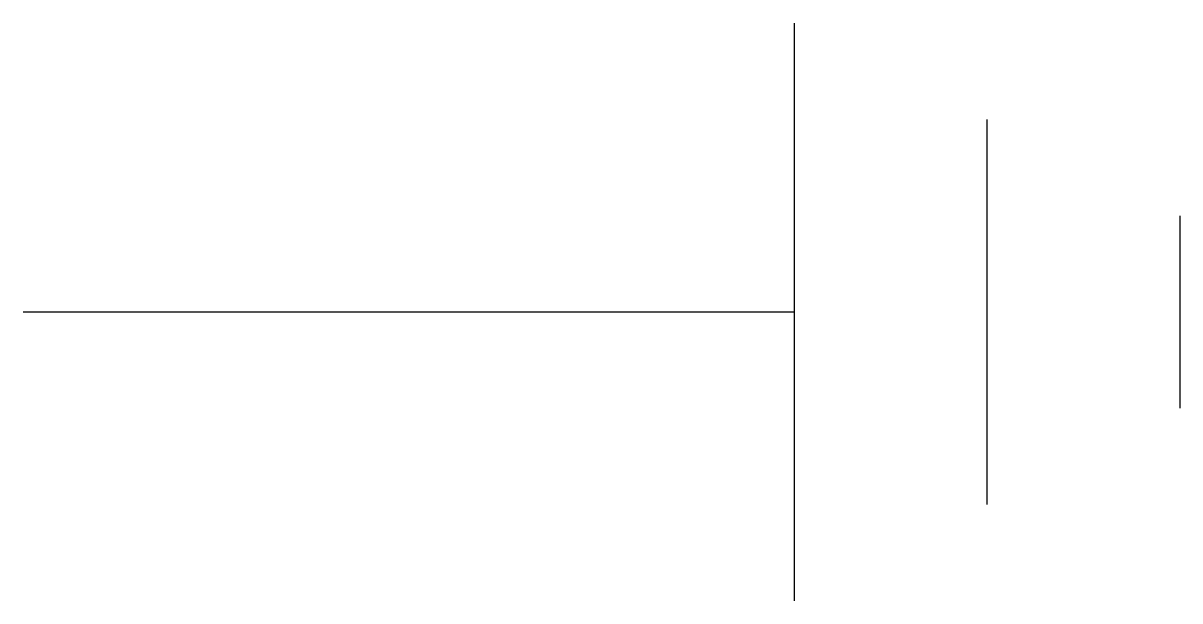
# Model space of a CAD drawing. Extents: x 270 to 277.5, y 173.12 to 176.88.
import ezdxf

# ---------------------------------------------------------------- set-up
doc = ezdxf.new("R2010")
doc.units = 0
doc.header["$MEASUREMENT"] = 0
doc.layers.get('0').update_dxf_attribs({"linetype": 'CONTINUOUS'})

msp = doc.modelspace()

# ---------------------------------------------------------------- linework, layer by layer
for p, q in [((275, 176.875), (275, 173.125)), ((276.25, 173.75), (276.25, 176.25)), ((277.5, 175.625), (277.5, 174.375)), ((275, 175), (270, 175))]:
    msp.add_line(p, q)

doc.saveas('drawing.dxf')
